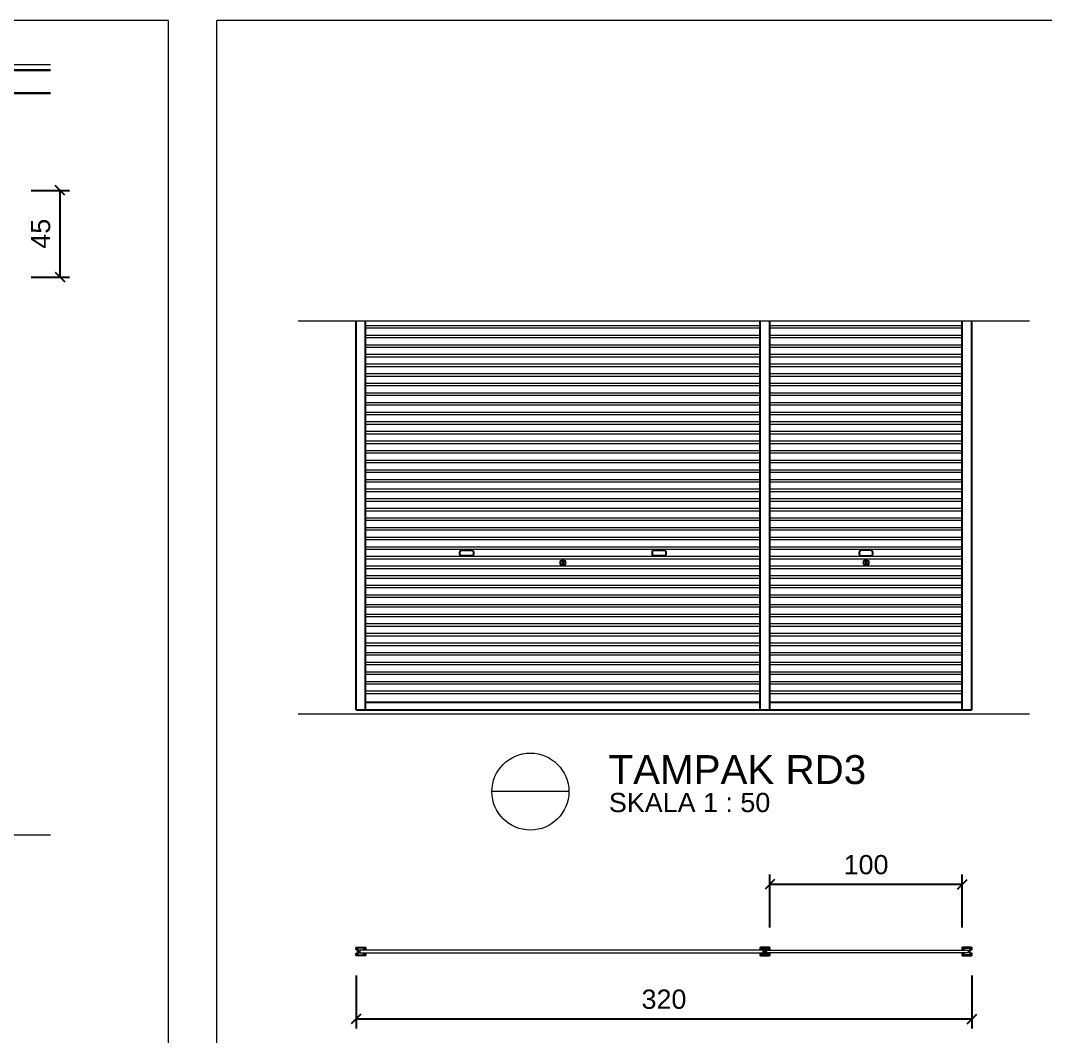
# Model space of a CAD drawing. Header units: millimetres. Extents: x -108 to 351, y -17 to 192.
# Drawn here: x 323.32 to 333.97, y 37.92 to 48.49 of the extents above; entities that cross this region are included whole.
import ezdxf
from ezdxf.enums import TextEntityAlignment as Align

# ---------------------------------------------------------------- set-up
doc = ezdxf.new("R2010")
doc.units = ezdxf.units.MM
doc.layers.get('defpoints').update_dxf_attribs({"color": 1})
for name, color, linetype, lineweight in [('ars', 11, 'Continuous', 0), ('BLK', 1, 'Continuous', 30), ('lan', 7, 'Continuous', 15), ('NOT', 7, 'Continuous', 20), ('tem', 5, 'Continuous', 20), ('u', 6, 'Continuous', 20)]:
    doc.layers.add(name, color=color, linetype=linetype, lineweight=lineweight)
doc.layers.add('Kusen', color=30, linetype='Continuous')
doc.styles.get("Standard").update_dxf_attribs({"font": 'arial.ttf'})
doc.dimstyles.new('SK-50', dxfattribs={"dimscale": 0, "dimtxt": 0.2, "dimasz": 0.1, "dimexe": 0.1, "dimexo": 0, "dimgap": 0.1, "dimtad": 1, "dimdec": 0, "dimlfac": 50, "dimzin": 0, "dimdsep": 46, "dimtxsty": 'Standard', "dimblk": 'OBLIQUE', "dimcen": 0.09, "dimclrd": 256, "dimclre": 256, "dimclrt": 256, "dimadec": 0, "dimazin": 0, "dimtfac": 1, "dimtdec": 0, "dimtofl": 0, "dimtmove": 0, "dimatfit": 3, "dimldrblk": 'OBLIQUE', "dimfxl": 0, "dimtolj": 1, "dimtzin": 0, "dimarcsym": 0})

# ---------------------------------------------------------------- blocks, each defined once
blk = doc.blocks.new('_Oblique')
at = {"color": 0, "linetype": 'ByBlock', "lineweight": -2}
blk.add_line((-0.5, -0.5), (0.5, 0.5), dxfattribs=at)
blk = doc.blocks.new('*D340')
at = {"layer": 'defpoints', "color": 0, "transparency": 16777216}
for p in [(326.803, 38.555), (333.203, 38.555), (333.203, 38.105)]:
    blk.add_point(p, dxfattribs=at)
at = {"layer": 'u', "lineweight": -2, "transparency": 16777216}
for p, q in [((326.803, 38.555), (326.803, 38.005)), ((333.203, 38.555), (333.203, 38.005)), ((326.803, 38.105), (333.203, 38.105))]:
    blk.add_line(p, q, dxfattribs=at)
at = {"layer": 'u', "lineweight": -2, "transparency": 16777216, "xscale": 0.1, "yscale": 0.1, "zscale": 0.1, "rotation": 180}
blk.add_blockref('_Oblique', (326.803, 38.105), dxfattribs=at)
at = {"layer": 'u', "lineweight": -2, "transparency": 16777216, "xscale": 0.1, "yscale": 0.1, "zscale": 0.1}
blk.add_blockref('_Oblique', (333.203, 38.105), dxfattribs=at)
at = {"layer": 'u', "transparency": 16777216, "insert": (330.003, 38.308), "char_height": 0.2, "attachment_point": 5}
blk.add_mtext('\\A1;320', dxfattribs=at)
blk = doc.blocks.new('*D355')
at = {"layer": 'defpoints', "color": 0, "transparency": 16777216}
for p in [(323.426, 46.718), (323.726, 46.718), (323.426, 45.818)]:
    blk.add_point(p, dxfattribs=at)
at = {"layer": 'u', "lineweight": -2, "transparency": 16777216}
for p, q in [((323.426, 46.718), (323.826, 46.718)), ((323.726, 45.818), (323.726, 46.718)), ((323.426, 45.818), (323.826, 45.818))]:
    blk.add_line(p, q, dxfattribs=at)
at = {"layer": 'u', "lineweight": -2, "transparency": 16777216, "xscale": 0.1, "yscale": 0.1, "zscale": 0.1}
for p, rotation in [((323.726, 46.718), 90), ((323.726, 45.818), 270)]:
    blk.add_blockref('_Oblique', p, dxfattribs=dict(at, rotation=rotation))
at = {"layer": 'u', "transparency": 16777216, "insert": (323.525, 46.268), "char_height": 0.2, "attachment_point": 5, "rotation": 90}
blk.add_mtext('\\A1;45', dxfattribs=at)
blk = doc.blocks.new('*D359')
at = {"layer": 'defpoints', "color": 0, "transparency": 16777216}
for p in [(333.103, 39.505), (331.103, 39.055), (333.103, 39.055)]:
    blk.add_point(p, dxfattribs=at)
at = {"layer": 'u', "lineweight": -2, "transparency": 16777216}
for p, q in [((331.103, 39.055), (331.103, 39.605)), ((333.103, 39.055), (333.103, 39.605)), ((331.103, 39.505), (333.103, 39.505))]:
    blk.add_line(p, q, dxfattribs=at)
at = {"layer": 'u', "lineweight": -2, "transparency": 16777216, "xscale": 0.1, "yscale": 0.1, "zscale": 0.1, "rotation": 180}
blk.add_blockref('_Oblique', (331.103, 39.505), dxfattribs=at)
at = {"layer": 'u', "lineweight": -2, "transparency": 16777216, "xscale": 0.1, "yscale": 0.1, "zscale": 0.1}
blk.add_blockref('_Oblique', (333.103, 39.505), dxfattribs=at)
at = {"layer": 'u', "transparency": 16777216, "insert": (332.103, 39.707), "char_height": 0.2, "attachment_point": 5}
blk.add_mtext('\\A1;100', dxfattribs=at)
blk = doc.blocks.new('Ndtpd')
blk.add_line((0.747, 0), (-0.747, 0))
blk.add_circle((0, 0), 0.747)
at = {"flags": 4}
for tag, height, p in [('NO', 0.5, (0, 0.148)), ('NOLBR', 0.3, (0, -0.398))]:
    blk.add_attdef(tag, text='', height=height, dxfattribs=at).set_placement(p, align=Align.CENTER)
for tag, p, height in [('NDTPD', (1.516, 0.148), 0.5), ('SKALA', (1.523, -0.398), 0.3)]:
    blk.add_attdef(tag, p, '', height=height, dxfattribs=at)

msp = doc.modelspace()

# ---------------------------------------------------------------- linework, layer by layer
at = {"layer": 'ars'}
for p, q in [((331.0026, 45.31074), (326.9026, 45.31074)), ((331.0026, 45.28508), (326.9026, 45.28508)), ((333.1026, 45.31074), (331.1026, 45.31074)), ((333.1026, 45.28508), (331.1026, 45.28508)), ((331.0026, 45.21074), (326.9026, 45.21074)), ((331.0026, 45.18508), (326.9026, 45.18508)), ((333.1026, 45.21074), (331.1026, 45.21074)), ((333.1026, 45.18508), (331.1026, 45.18508)), ((331.0026, 45.11074), (326.9026, 45.11074)), ((331.0026, 45.08508), (326.9026, 45.08508)), ((333.1026, 45.11074), (331.1026, 45.11074)), ((333.1026, 45.08508), (331.1026, 45.08508)), ((331.0026, 45.01074), (326.9026, 45.01074)), ((331.0026, 44.98508), (326.9026, 44.98508)), ((333.1026, 45.01074), (331.1026, 45.01074)), ((333.1026, 44.98508), (331.1026, 44.98508)), ((331.0026, 44.91074), (326.9026, 44.91074)), ((331.0026, 44.88508), (326.9026, 44.88508)), ((333.1026, 44.91074), (331.1026, 44.91074)), ((333.1026, 44.88508), (331.1026, 44.88508)), ((331.0026, 44.81074), (326.9026, 44.81074)), ((331.0026, 44.78508), (326.9026, 44.78508)), ((333.1026, 44.81074), (331.1026, 44.81074)), ((333.1026, 44.78508), (331.1026, 44.78508)), ((331.0026, 44.71074), (326.9026, 44.71074)), ((331.0026, 44.68508), (326.9026, 44.68508)), ((333.1026, 44.71074), (331.1026, 44.71074)), ((333.1026, 44.68508), (331.1026, 44.68508)), ((331.0026, 44.61074), (326.9026, 44.61074)), ((331.0026, 44.58508), (326.9026, 44.58508)), ((333.1026, 44.61074), (331.1026, 44.61074)), ((333.1026, 44.58508), (331.1026, 44.58508)), ((331.0026, 44.51074), (326.9026, 44.51074)), ((331.0026, 44.48508), (326.9026, 44.48508)), ((333.1026, 44.51074), (331.1026, 44.51074)), ((333.1026, 44.48508), (331.1026, 44.48508)), ((331.0026, 44.41074), (326.9026, 44.41074)), ((331.0026, 44.38508), (326.9026, 44.38508)), ((333.1026, 44.41074), (331.1026, 44.41074)), ((333.1026, 44.38508), (331.1026, 44.38508)), ((331.0026, 44.31074), (326.9026, 44.31074)), ((331.0026, 44.28508), (326.9026, 44.28508)), ((331.0026, 44.21074), (326.9026, 44.21074)), ((333.1026, 44.31074), (331.1026, 44.31074)), ((333.1026, 44.28508), (331.1026, 44.28508)), ((333.1026, 44.21074), (331.1026, 44.21074)), ((331.0026, 44.18508), (326.9026, 44.18508)), ((331.0026, 44.11074), (326.9026, 44.11074)), ((333.1026, 44.18508), (331.1026, 44.18508)), ((333.1026, 44.11074), (331.1026, 44.11074)), ((331.0026, 44.08508), (326.9026, 44.08508)), ((331.0026, 44.01074), (326.9026, 44.01074)), ((333.1026, 44.08508), (331.1026, 44.08508)), ((333.1026, 44.01074), (331.1026, 44.01074)), ((331.0026, 43.98508), (326.9026, 43.98508)), ((331.0026, 43.91074), (326.9026, 43.91074)), ((333.1026, 43.98508), (331.1026, 43.98508)), ((333.1026, 43.91074), (331.1026, 43.91074)), ((331.0026, 43.88508), (326.9026, 43.88508)), ((331.0026, 43.81074), (326.9026, 43.81074)), ((331.0026, 43.78508), (326.9026, 43.78508)), ((333.1026, 43.88508), (331.1026, 43.88508)), ((333.1026, 43.81074), (331.1026, 43.81074)), ((333.1026, 43.78508), (331.1026, 43.78508)), ((331.0026, 43.71074), (326.9026, 43.71074)), ((331.0026, 43.68508), (326.9026, 43.68508)), ((333.1026, 43.71074), (331.1026, 43.71074)), ((333.1026, 43.68508), (331.1026, 43.68508)), ((331.0026, 43.61074), (326.9026, 43.61074)), ((331.0026, 43.58508), (326.9026, 43.58508)), ((333.1026, 43.61074), (331.1026, 43.61074)), ((333.1026, 43.58508), (331.1026, 43.58508)), ((331.0026, 43.51074), (326.9026, 43.51074)), ((331.0026, 43.48508), (326.9026, 43.48508)), ((333.1026, 43.51074), (331.1026, 43.51074)), ((333.1026, 43.48508), (331.1026, 43.48508)), ((331.0026, 43.41074), (326.9026, 43.41074)), ((331.0026, 43.38508), (326.9026, 43.38508)), ((333.1026, 43.41074), (331.1026, 43.41074)), ((333.1026, 43.38508), (331.1026, 43.38508)), ((331.0026, 43.31074), (326.9026, 43.31074)), ((331.0026, 43.28508), (326.9026, 43.28508)), ((333.1026, 43.31074), (331.1026, 43.31074)), ((333.1026, 43.28508), (331.1026, 43.28508)), ((331.0026, 43.21074), (326.9026, 43.21074)), ((331.0026, 43.18508), (326.9026, 43.18508)), ((333.1026, 43.21074), (331.1026, 43.21074)), ((333.1026, 43.18508), (331.1026, 43.18508)), ((331.0026, 43.11074), (326.9026, 43.11074)), ((331.0026, 43.08508), (326.9026, 43.08508)), ((333.1026, 43.11074), (331.1026, 43.11074)), ((333.1026, 43.08508), (331.1026, 43.08508)), ((331.0026, 43.01074), (326.9026, 43.01074)), ((331.0026, 42.98508), (326.9026, 42.98508)), ((333.1026, 43.01074), (331.1026, 43.01074)), ((333.1026, 42.98508), (331.1026, 42.98508)), ((331.0026, 42.91074), (326.9026, 42.91074)), ((331.0026, 42.88508), (326.9026, 42.88508)), ((333.1026, 42.91074), (331.1026, 42.91074)), ((333.1026, 42.88508), (331.1026, 42.88508)), ((331.0026, 42.81074), (326.9026, 42.81074)), ((331.0026, 42.78508), (326.9026, 42.78508)), ((333.1026, 42.81074), (331.1026, 42.81074)), ((333.1026, 42.78508), (331.1026, 42.78508)), ((331.0026, 42.71074), (326.9026, 42.71074)), ((331.0026, 42.68508), (326.9026, 42.68508)), ((331.0026, 42.61074), (326.9026, 42.61074)), ((333.1026, 42.71074), (331.1026, 42.71074)), ((333.1026, 42.68508), (331.1026, 42.68508)), ((333.1026, 42.61074), (331.1026, 42.61074)), ((331.0026, 42.58508), (326.9026, 42.58508)), ((331.0026, 42.51074), (326.9026, 42.51074)), ((333.1026, 42.58508), (331.1026, 42.58508)), ((333.1026, 42.51074), (331.1026, 42.51074)), ((331.0026, 42.48508), (326.9026, 42.48508)), ((331.0026, 42.41074), (326.9026, 42.41074)), ((333.1026, 42.48508), (331.1026, 42.48508)), ((333.1026, 42.41074), (331.1026, 42.41074)), ((331.0026, 42.38508), (326.9026, 42.38508)), ((331.0026, 42.31074), (326.9026, 42.31074)), ((333.1026, 42.38508), (331.1026, 42.38508)), ((333.1026, 42.31074), (331.1026, 42.31074)), ((331.0026, 42.28508), (326.9026, 42.28508)), ((331.0026, 42.21074), (326.9026, 42.21074)), ((331.0026, 42.18508), (326.9026, 42.18508)), ((333.1026, 42.28508), (331.1026, 42.28508)), ((333.1026, 42.21074), (331.1026, 42.21074)), ((333.1026, 42.18508), (331.1026, 42.18508)), ((331.0026, 42.11074), (326.9026, 42.11074)), ((331.0026, 42.08508), (326.9026, 42.08508)), ((333.1026, 42.11074), (331.1026, 42.11074)), ((333.1026, 42.08508), (331.1026, 42.08508)), ((331.0026, 42.01074), (326.9026, 42.01074)), ((331.0026, 41.98508), (326.9026, 41.98508)), ((333.1026, 42.01074), (331.1026, 42.01074)), ((333.1026, 41.98508), (331.1026, 41.98508)), ((331.0026, 41.91074), (326.9026, 41.91074)), ((331.0026, 41.88508), (326.9026, 41.88508)), ((333.1026, 41.91074), (331.1026, 41.91074)), ((333.1026, 41.88508), (331.1026, 41.88508)), ((331.0026, 41.81074), (326.9026, 41.81074)), ((331.0026, 41.78508), (326.9026, 41.78508)), ((333.1026, 41.81074), (331.1026, 41.81074)), ((333.1026, 41.78508), (331.1026, 41.78508)), ((331.0026, 41.71074), (326.9026, 41.71074)), ((331.0026, 41.68508), (326.9026, 41.68508)), ((333.1026, 41.71074), (331.1026, 41.71074)), ((333.1026, 41.68508), (331.1026, 41.68508)), ((331.0026, 41.61074), (326.9026, 41.61074)), ((331.0026, 41.58508), (326.9026, 41.58508)), ((333.1026, 41.61074), (331.1026, 41.61074)), ((333.1026, 41.58508), (331.1026, 41.58508)), ((331.0026, 41.51074), (326.9026, 41.51074)), ((331.0026, 41.48508), (326.9026, 41.48508)), ((333.1026, 41.51074), (331.1026, 41.51074)), ((333.1026, 41.48508), (331.1026, 41.48508))]:
    msp.add_line(p, q, dxfattribs=at)
for points in [[(328.9476, 42.85791), (328.9476, 42.83791), (328.9576, 42.83791), (328.9576, 42.85791)], [(332.0976, 42.85791), (332.0976, 42.83791), (332.1076, 42.83791), (332.1076, 42.85791)], [(331.0326, 38.82035), (326.8426, 38.82035), (326.8426, 38.79035), (331.0326, 38.79035)], [(331.0726, 38.82035), (333.1626, 38.82035), (333.1626, 38.79035), (331.0726, 38.79035)]]:
    msp.add_lwpolyline(points, close=True, dxfattribs=at)
for centre, radius in [((328.9526, 42.84791), 0.03), ((328.9526, 42.84791), 0.02), ((332.1026, 42.84791), 0.03), ((332.1026, 42.84791), 0.02)]:
    msp.add_circle(centre, radius, dxfattribs=at)
at = {"layer": 'BLK', "ltscale": 2}
for p, q in [((321.22642, 47.96791), (323.62642, 47.96791)), ((321.22642, 47.72791), (323.62642, 47.72791))]:
    msp.add_line(p, q, dxfattribs=at)
at = {"layer": 'Kusen'}
for p, q in [((326.8026, 41.31791), (326.8026, 45.35791)), ((326.9026, 41.31791), (326.9026, 45.35791)), ((331.0026, 41.31791), (331.0026, 45.35791)), ((331.1026, 41.31791), (331.1026, 45.35791)), ((333.1026, 41.31791), (333.1026, 45.35791)), ((333.2026, 41.31791), (333.2026, 45.35791)), ((326.9026, 41.39791), (331.0026, 41.39791)), ((331.1026, 41.39791), (333.1026, 41.39791)), ((326.8026, 41.31791), (333.2026, 41.31791))]:
    msp.add_line(p, q, dxfattribs=at)
for points in [[(328.0026, 42.91791), (327.9026, 42.91791, -0.41421356), (327.8826, 42.93791), (327.8826, 42.95791, -0.41421356), (327.9026, 42.97791), (328.0026, 42.97791, -0.41421356), (328.0226, 42.95791), (328.0226, 42.93791, -0.41421356)], [(330.0026, 42.91791), (329.9026, 42.91791, -0.41421356), (329.8826, 42.93791), (329.8826, 42.95791, -0.41421356), (329.9026, 42.97791), (330.0026, 42.97791, -0.41421356), (330.0226, 42.95791), (330.0226, 42.93791, -0.41421356)], [(332.0526, 42.91791), (332.1526, 42.91791, 0.41421356), (332.1726, 42.93791), (332.1726, 42.95791, 0.41421356), (332.1526, 42.97791), (332.0526, 42.97791, 0.41421356), (332.0326, 42.95791), (332.0326, 42.93791, 0.41421356)], [(326.8856, 38.83135), (326.8856, 38.82835), (326.8996, 38.82835), (326.8996, 38.84235), (326.8056, 38.84235), (326.8056, 38.82835), (326.8196, 38.82835, -0.41421356), (326.8256, 38.82235), (326.8256, 38.78835, -0.41421356), (326.8196, 38.78235), (326.8056, 38.78235), (326.8056, 38.76835), (326.8996, 38.76835), (326.8996, 38.78235), (326.8856, 38.78235), (326.8856, 38.77935), (326.8826, 38.77935), (326.8826, 38.78335, -0.41421356), (326.8846, 38.78535), (326.8996, 38.78535, -0.41421356), (326.9026, 38.78235), (326.9026, 38.76835, -0.41421356), (326.8996, 38.76535), (326.8056, 38.76535, -0.41421356), (326.8026, 38.76835), (326.8026, 38.78235, -0.41421356), (326.8056, 38.78535), (326.8196, 38.78535, 0.41421356), (326.8226, 38.78835), (326.8226, 38.82235, 0.41421356), (326.8196, 38.82535), (326.8056, 38.82535, -0.41421356), (326.8026, 38.82835), (326.8026, 38.84235, -0.41421356), (326.8056, 38.84535), (326.8996, 38.84535, -0.41421356), (326.9026, 38.84235), (326.9026, 38.82835, -0.41421356), (326.8996, 38.82535), (326.8846, 38.82535, -0.41421356), (326.8826, 38.82735), (326.8826, 38.83135)], [(331.1026, 38.84235, 0.41421356), (331.0996, 38.84535), (331.0056, 38.84535, 0.41421356), (331.0026, 38.84235), (331.0026, 38.82835, 0.41421356), (331.0056, 38.82535), (331.0396, 38.82535, -0.41421356), (331.0426, 38.82235), (331.0426, 38.78835, -0.41421356), (331.0396, 38.78535), (331.0056, 38.78535, 0.41421356), (331.0026, 38.78235), (331.0026, 38.76835, 0.41421356), (331.0056, 38.76535), (331.0996, 38.76535, 0.41421356), (331.1026, 38.76835), (331.1026, 38.78235, 0.41421356), (331.0996, 38.78535), (331.0656, 38.78535, -0.41421356), (331.0626, 38.78835), (331.0626, 38.82235, -0.41421356), (331.0656, 38.82535), (331.0996, 38.82535, 0.41421356), (331.1026, 38.82835)], [(331.0996, 38.84235), (331.0996, 38.82835), (331.0656, 38.82835, 0.41421356), (331.0596, 38.82235), (331.0596, 38.78835, 0.41421356), (331.0656, 38.78235), (331.0996, 38.78235), (331.0996, 38.76835), (331.0056, 38.76835), (331.0056, 38.78235), (331.0396, 38.78235, 0.41421356), (331.0456, 38.78835), (331.0456, 38.82235, 0.41421356), (331.0396, 38.82835), (331.0056, 38.82835), (331.0056, 38.84235)], [(333.1196, 38.83135), (333.1196, 38.82835), (333.1056, 38.82835), (333.1056, 38.84235), (333.1996, 38.84235), (333.1996, 38.82835), (333.1856, 38.82835, 0.41421356), (333.1796, 38.82235), (333.1796, 38.78835, 0.41421356), (333.1856, 38.78235), (333.1996, 38.78235), (333.1996, 38.76835), (333.1056, 38.76835), (333.1056, 38.78235), (333.1196, 38.78235), (333.1196, 38.77935), (333.1226, 38.77935), (333.1226, 38.78335, 0.41421356), (333.1206, 38.78535), (333.1056, 38.78535, 0.41421356), (333.1026, 38.78235), (333.1026, 38.76835, 0.41421356), (333.1056, 38.76535), (333.1996, 38.76535, 0.41421356), (333.2026, 38.76835), (333.2026, 38.78235, 0.41421356), (333.1996, 38.78535), (333.1856, 38.78535, -0.41421356), (333.1826, 38.78835), (333.1826, 38.82235, -0.41421356), (333.1856, 38.82535), (333.1996, 38.82535, 0.41421356), (333.2026, 38.82835), (333.2026, 38.84235, 0.41421356), (333.1996, 38.84535), (333.1056, 38.84535, 0.41421356), (333.1026, 38.84235), (333.1026, 38.82835, 0.41421356), (333.1056, 38.82535), (333.1206, 38.82535, 0.41421356), (333.1226, 38.82735), (333.1226, 38.83135)]]:
    msp.add_lwpolyline(points, format="xyb", close=True, dxfattribs=at)
at = {"layer": 'lan'}
for p, q in [((324.85435, 48.48506), (310.35435, 48.48506)), ((324.85435, 28.48506), (324.85435, 48.48506)), ((325.35435, 28.48506), (325.35435, 48.48506)), ((339.85435, 48.48506), (325.35435, 48.48506)), ((321.22642, 48.02791), (323.62642, 48.02791)), ((326.2026, 41.27791), (333.8026, 41.27791)), ((322.22642, 40.01791), (323.62642, 40.01791))]:
    msp.add_line(p, q, dxfattribs=at)
at = {"layer": 'tem'}
msp.add_line((333.8026, 45.35791), (326.2026, 45.35791), dxfattribs=at)

# ---------------------------------------------------------------- block references
at = {"layer": 'NOT'}
ref = msp.add_blockref('Ndtpd', (328.61485, 40.46786), dxfattribs=dict(at, xscale=0.5354752342704153, yscale=0.5354752342704153, zscale=0.5354752342704153))
ref.add_attrib('NDTPD', 'TAMPAK RD3', (329.42664, 40.54687), dxfattribs={"layer": '0', "height": 0.3, "flags": 4})
ref.add_attrib('SKALA', 'SKALA 1 : 50', (329.43051, 40.25454), dxfattribs={"layer": '0', "height": 0.2, "flags": 4})

# ---------------------------------------------------------------- dimensions: what is measured, and where the dimension line sits
at = {"layer": 'u'}
dim = msp.add_linear_dim(base=(323.72642, 46.71791), p1=(323.42642, 45.81791), p2=(323.42642, 46.71791), angle=90, dimstyle='SK-50', override={"dimscale": 1, "dimtxt": 0.2}, dxfattribs=at)
dim.commit()
dim.dimension.update_dxf_attribs({"geometry": '*D355', "text_midpoint": (323.72642, 46.26791), "dimtype": 160})
for base, p1, p2, picture, middle in [((333.1026, 39.50535), (331.1026, 39.05535), (333.1026, 39.05535), '*D359', (332.1026, 39.50535)), ((333.2026, 38.10535), (326.8026, 38.55535), (333.2026, 38.55535), '*D340', (330.0026, 38.10535))]:
    dim = msp.add_linear_dim(base=base, p1=p1, p2=p2, dimstyle='SK-50', override={"dimscale": 1, "dimtxt": 0.2}, dxfattribs=at)
    dim.commit()
    dim.dimension.update_dxf_attribs({"geometry": picture, "text_midpoint": middle, "dimtype": 160})

doc.saveas('drawing.dxf')
